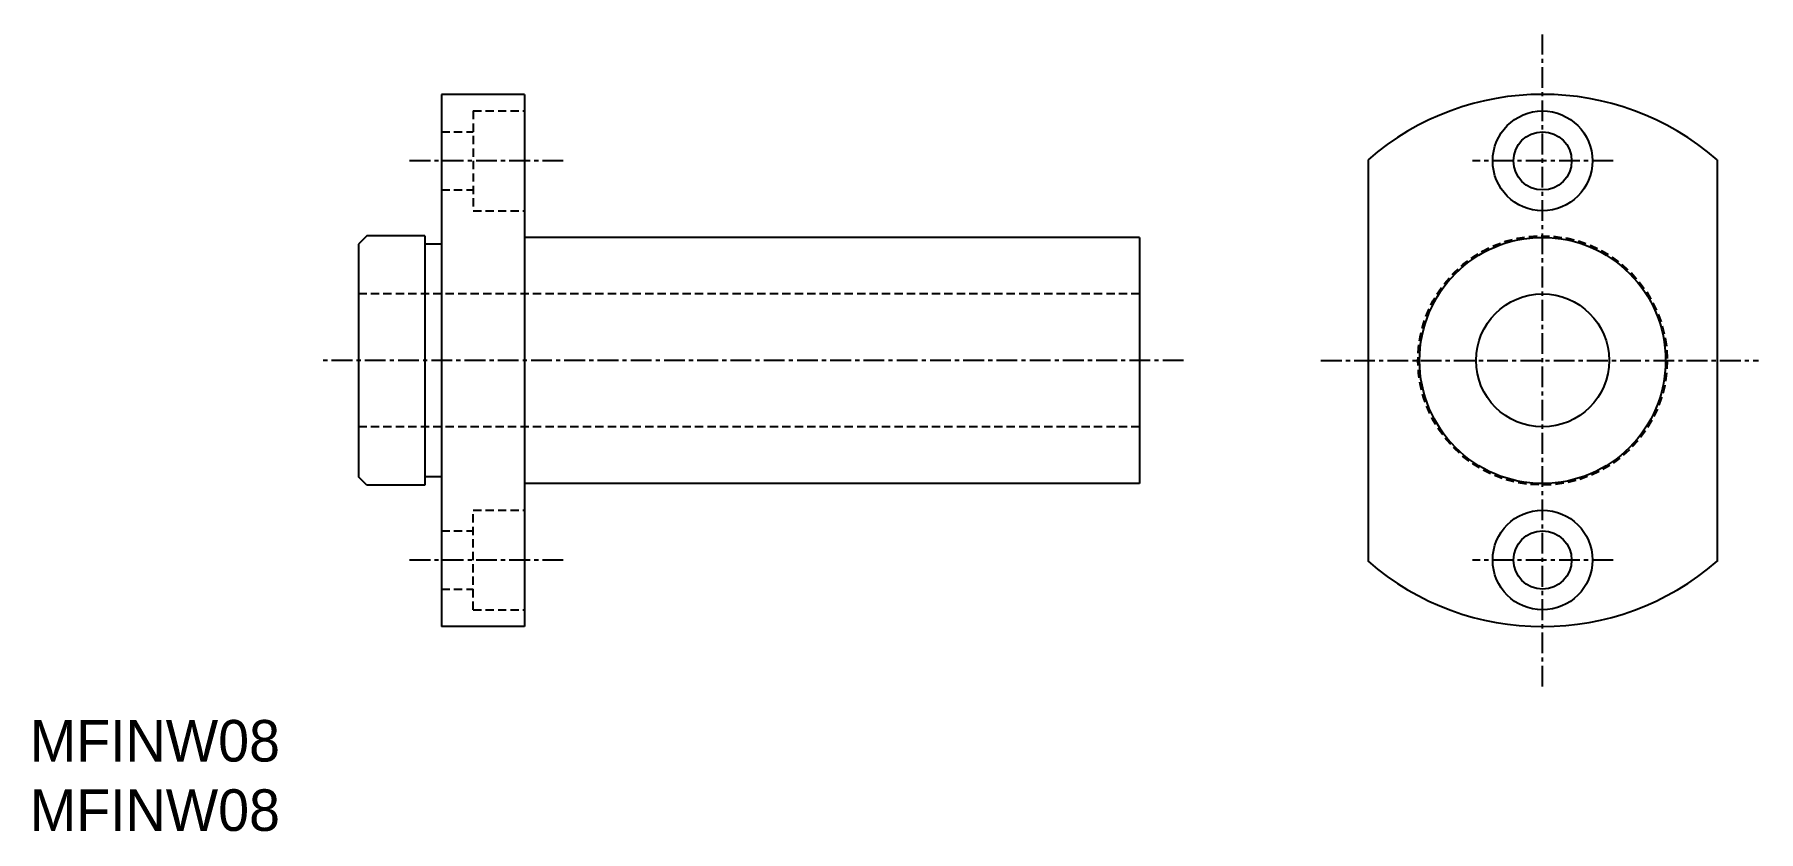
# Model space of a CAD drawing. Extents: x 10 to 114, y 10 to 58.
import ezdxf

# ---------------------------------------------------------------- set-up
doc = ezdxf.new("R2010")
doc.units = 0
doc.linetypes.add('CENTER', pattern=[2, 1.25, -0.25, 0.25, -0.25])
doc.linetypes.add('DASHED', pattern=[0.75, 0.5, -0.25])
doc.layers.get('0').update_dxf_attribs({"linetype": 'CONTINUOUS'})
doc.layers.add('CENTER', color=1, linetype='CENTER')

msp = doc.modelspace()

# ---------------------------------------------------------------- linework, layer by layer
at = {"color": 7, "linetype": 'CONTINUOUS'}
for p, q in [((34.76, 54.29), (34.76, 22.29)), ((39.76, 54.29), (34.76, 54.29)), ((39.76, 54.29), (39.76, 22.29)), ((90.5, 50.36), (90.5, 26.21)), ((111.5, 50.36), (111.5, 26.21)), ((30.26, 45.79), (29.76, 45.29)), ((33.76, 45.79), (30.26, 45.79)), ((33.76, 45.79), (33.76, 30.79)), ((76.76, 45.69), (39.76, 45.69)), ((76.76, 45.69), (76.76, 30.89)), ((29.76, 45.29), (29.76, 31.29)), ((34.76, 45.29), (33.76, 45.29)), ((30.26, 30.79), (29.76, 31.29)), ((34.76, 31.29), (33.76, 31.29)), ((33.76, 30.79), (30.26, 30.79)), ((76.76, 30.89), (39.76, 30.89)), ((39.76, 22.29), (34.76, 22.29))]:
    msp.add_line(p, q, dxfattribs=at)
at = {"color": 3, "linetype": 'DASHED'}
for p, q in [((36.66, 53.29), (36.66, 47.29)), ((36.66, 53.29), (39.76, 53.29)), ((34.76, 52.04), (36.66, 52.04)), ((34.76, 48.54), (36.66, 48.54)), ((36.66, 47.29), (39.76, 47.29)), ((76.76, 42.29), (29.76, 42.29)), ((76.76, 34.29), (29.76, 34.29)), ((36.66, 23.29), (36.66, 29.29)), ((36.66, 29.29), (39.76, 29.29)), ((34.76, 28.04), (36.66, 28.04)), ((34.76, 24.54), (36.66, 24.54)), ((36.66, 23.29), (39.76, 23.29))]:
    msp.add_line(p, q, dxfattribs=at)
at = {"color": 7, "linetype": 'CONTINUOUS'}
for centre, radius in [((101, 50.29), 3), ((101, 50.29), 1.75), ((101, 38.29), 7.4), ((101, 38.29), 4), ((101, 26.29), 3), ((101, 26.29), 1.75)]:
    msp.add_circle(centre, radius, dxfattribs=at)
at = {"color": 3, "linetype": 'DASHED'}
msp.add_circle((101, 38.29), 7.5, dxfattribs=at)
at = {"color": 7, "linetype": 'CONTINUOUS'}
for start, end in [(48.9855, 131.0145), (228.9855, 311.0145)]:
    msp.add_arc((101, 38.29), 16, start, end, dxfattribs=at)
at = {"layer": 'CENTER', "color": 1, "linetype": 'CENTER'}
for p, q in [((101, 18.68), (101, 57.89)), ((42.09, 50.29), (32.75, 50.29)), ((105.24, 50.29), (96.79, 50.29)), ((79.4, 38.29), (27.58, 38.29)), ((87.67, 38.29), (113.99, 38.29)), ((42.09, 26.29), (32.75, 26.29)), ((105.24, 26.29), (96.79, 26.29))]:
    msp.add_line(p, q, dxfattribs=at)

# ---------------------------------------------------------------- texts
at = {"color": 7, "linetype": 'CONTINUOUS'}
for p in [(10, 14.17), (10, 10)]:
    msp.add_text('MFINW08', height=2.5, dxfattribs=at).set_placement(p)

doc.saveas('drawing.dxf')
